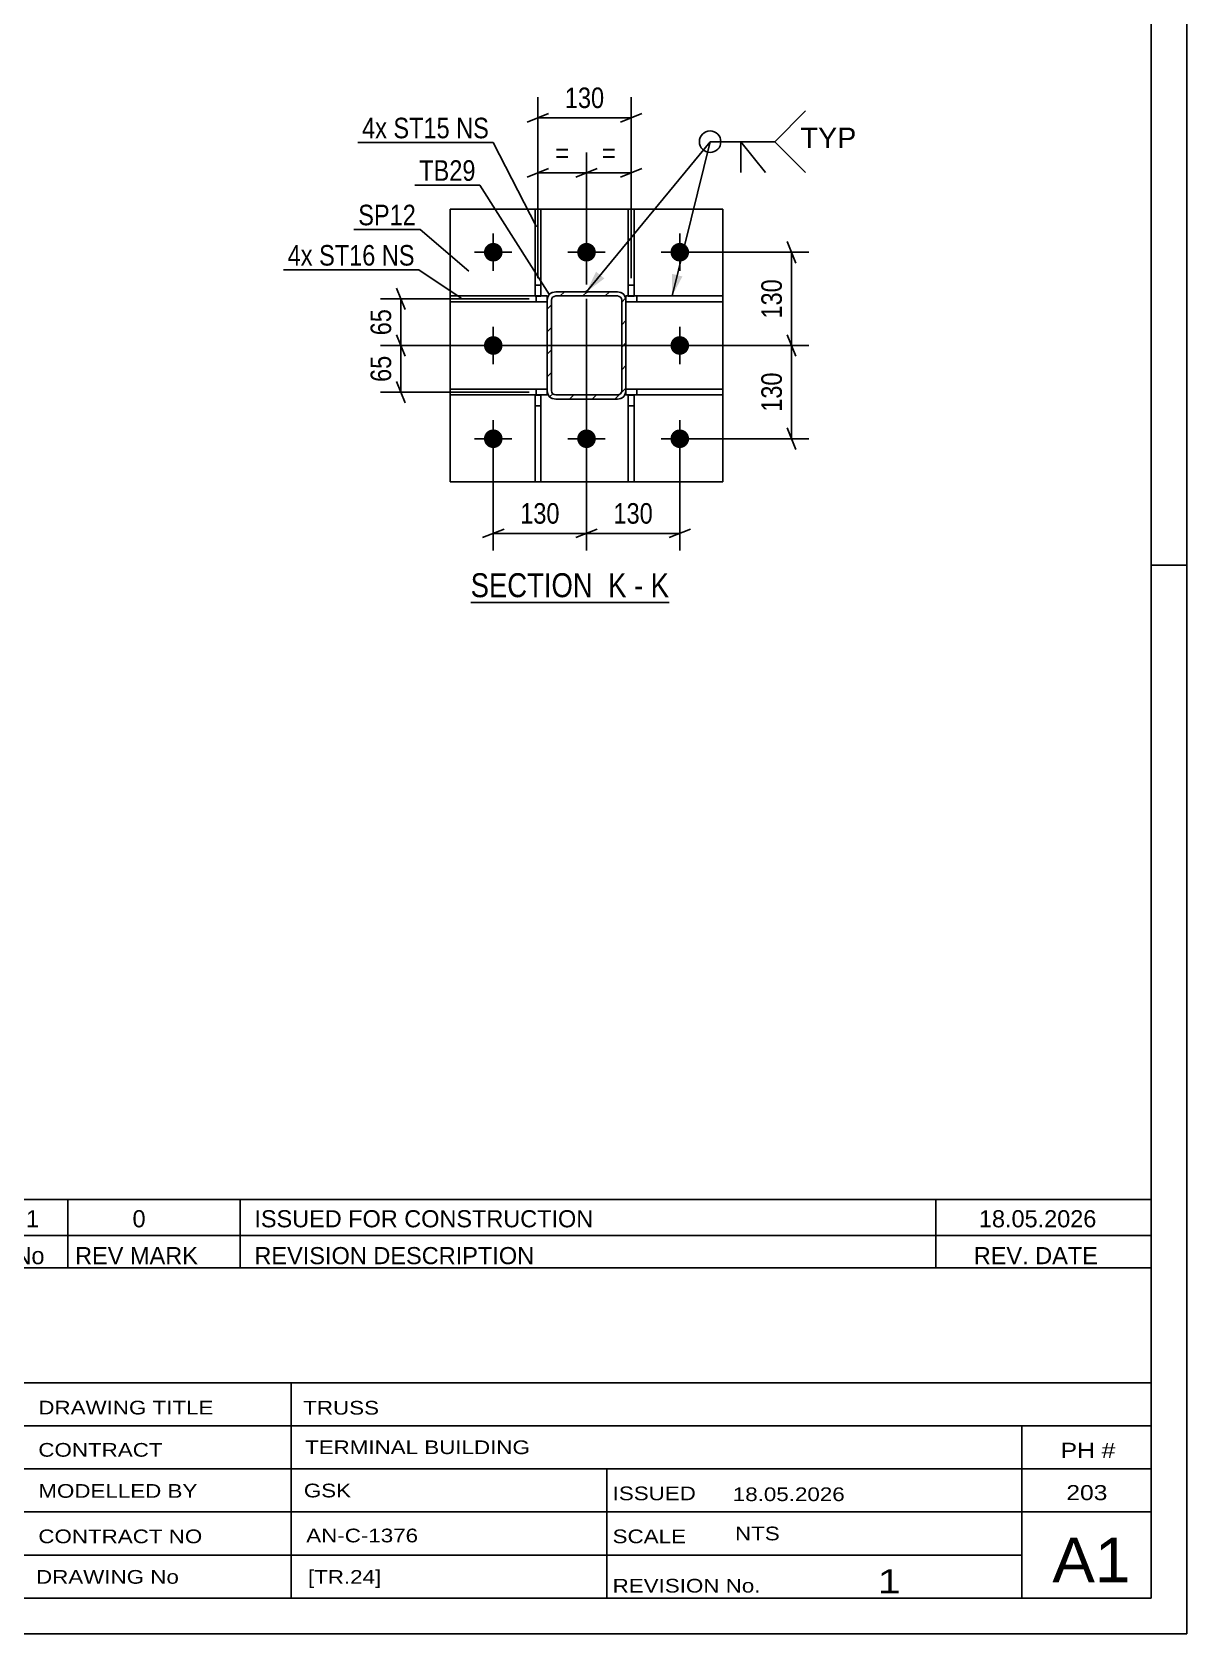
# Model space of a CAD drawing. Header units: millimetres. Extents: x -808 to 381, y -747 to 94.
# Drawn here: x 220.1 to 381.1, y -746.7 to -523.4 of the extents above; entities that cross this region are included whole.
import ezdxf

# ---------------------------------------------------------------- set-up
doc = ezdxf.new("R2010")
doc.units = ezdxf.units.MM
doc.linetypes.add('DXK_LINE_DOT2', pattern=[3.9198, 1.9599, -1.9599])
doc.linetypes.add('DXK_LINE_DOT3', pattern=[5.9187, 2.979, -0.9799, 0.9799, -0.9799])
doc.styles.add('Arial', font='arial.ttf', dxfattribs={"height": 0.2})
doc.styles.add('Arial Narrow', font='ARIALN.TTF', dxfattribs={"height": 0.2})

# ---------------------------------------------------------------- blocks, each defined once
blk = doc.blocks.new('Unknown-232923327-64945')
at = {"color": 5, "linetype": 'Continuous'}
for p, q in [((381.12, -746.68), (381.12, 94.32)), ((376.12, -741.68), (376.12, 89.32)), ((381.12, -597.68), (376.12, -597.68)), ((-802.88, -741.68), (376.12, -741.68)), ((-807.88, -746.68), (381.12, -746.68))]:
    blk.add_line(p, q, dxfattribs=at)
blk = doc.blocks.new('Unknown-232923327-21 - 111255')
at = {"color": 6, "linetype": 'Continuous'}
blk.add_line((281.27, -602.89), (308.92, -602.89), dxfattribs=at)
at = {"color": 0, "linetype": 'Continuous'}
blk.add_wipeout([(299.38, -602.14), (299.38, -598.64), (281.27, -598.64), (281.27, -602.14)], dxfattribs=at)
at = {"color": 7, "linetype": 'Continuous', "style": 'Arial Narrow'}
blk.add_text('SECTION ', height=3.34, dxfattribs=at).set_placement((281.27, -602.14))
at = {"color": 0, "linetype": 'Continuous'}
blk.add_wipeout([(302.99, -602.14), (302.99, -598.64), (300.43, -598.64), (300.43, -602.14)], dxfattribs=at)
blk.add_wipeout([(305.31, -602.14), (305.31, -598.64), (304.04, -598.64), (304.04, -602.14)], dxfattribs=at)
at = {"color": 7, "linetype": 'Continuous', "style": 'Arial Narrow'}
for s, p in [('K', (300.43, -602.14)), ('-', (304.04, -602.14))]:
    blk.add_text(s, height=3.34, dxfattribs=at).set_placement(p)
at = {"color": 0, "linetype": 'Continuous'}
blk.add_wipeout([(308.92, -602.14), (308.92, -598.64), (306.36, -598.64), (306.36, -602.14)], dxfattribs=at)
at = {"color": 7, "linetype": 'Continuous', "style": 'Arial Narrow'}
blk.add_text('K', height=3.34, dxfattribs=at).set_placement((306.36, -602.14))
blk = doc.blocks.new('Part-232923327-111413 - 111255')
at = {"color": 2, "linetype": 'Continuous'}
for p, q in [((302.92, -573.15), (316.42, -573.15)), ((302.92, -573.95), (302.92, -573.35)), ((316.42, -573.95), (302.92, -573.95)), ((316.42, -573.15), (316.42, -573.95))]:
    blk.add_line(p, q, dxfattribs=at)
at = {"color": 7, "linetype": 'DXK_LINE_DOT2'}
for p, q in [((302.92, -573.35), (302.92, -573.15)), ((304.42, -573.95), (304.42, -573.15))]:
    blk.add_line(p, q, dxfattribs=at)
blk = doc.blocks.new('Part-232923327-111415 - 111255')
at = {"color": 2, "linetype": 'Continuous'}
for p, q in [((278.42, -573.95), (278.42, -573.15)), ((278.42, -573.15), (291.92, -573.15)), ((278.42, -573.95), (291.92, -573.95)), ((291.92, -573.95), (291.92, -573.35))]:
    blk.add_line(p, q, dxfattribs=at)
at = {"color": 7, "linetype": 'DXK_LINE_DOT2'}
for p, q in [((290.42, -573.95), (290.42, -573.15)), ((291.92, -573.15), (291.92, -573.35))]:
    blk.add_line(p, q, dxfattribs=at)
blk = doc.blocks.new('Part-232923327-111407 - 111255')
at = {"linetype": 'Continuous'}
h = blk.add_hatch(dxfattribs=at)
h.set_pattern_fill('', scale=0.7, style=0, pattern_type=0)
h.set_pattern_definition([(45, (292.2755, -574.1991), (-1.57154, 1.57154), [])])
h.paths.add_polyline_path([(292.02, -573.81), (292.28, -574.2), (292.66, -574.46), (293.12, -574.55), (301.72, -574.55), (302.18, -574.46), (302.57, -574.2), (302.83, -573.81), (302.92, -573.35), (302.92, -560.75), (302.83, -560.29), (302.57, -559.9), (302.18, -559.64), (301.72, -559.55), (293.12, -559.55), (292.66, -559.64), (292.28, -559.9), (292.02, -560.29), (291.92, -560.75), (291.92, -573.35)])
h.paths.add_polyline_path([(292.52, -560.75), (292.57, -560.52), (292.7, -560.33), (292.89, -560.2), (293.12, -560.15), (301.72, -560.15), (301.95, -560.2), (302.15, -560.33), (302.28, -560.52), (302.32, -560.75), (302.32, -573.35), (302.28, -573.58), (302.15, -573.77), (301.95, -573.9), (301.72, -573.95), (293.12, -573.95), (292.89, -573.9), (292.7, -573.77), (292.57, -573.58), (292.52, -573.35)])
blk.add_hatch(color=30, dxfattribs=at).paths.add_polyline_path([(297.42, -559.65, -1), (297.42, -559.45, -1)])
at = {"color": 7, "linetype": 'DXK_LINE_DOT2'}
for p, q in [((291.92, -560.75), (292.02, -560.29)), ((292.57, -560.52), (292.52, -560.75)), ((292.7, -560.33), (292.57, -560.52)), ((292.66, -559.64), (293.12, -559.55)), ((292.89, -560.2), (292.7, -560.33)), ((293.12, -560.15), (292.89, -560.2)), ((293.12, -559.55), (301.72, -559.55)), ((301.72, -560.15), (293.12, -560.15)), ((301.72, -559.55), (302.18, -559.64)), ((301.95, -560.2), (301.72, -560.15)), ((302.15, -560.33), (301.95, -560.2)), ((302.28, -560.52), (302.15, -560.33)), ((302.32, -560.75), (302.28, -560.52)), ((302.83, -560.29), (302.92, -560.75)), ((291.92, -573.35), (291.92, -560.75)), ((292.52, -573.35), (292.52, -560.75)), ((302.32, -573.35), (302.32, -560.75)), ((302.92, -573.35), (302.92, -560.75)), ((292.02, -573.81), (291.92, -573.35)), ((292.52, -573.35), (292.57, -573.58)), ((292.57, -573.58), (292.7, -573.77)), ((292.7, -573.77), (292.89, -573.9)), ((292.89, -573.9), (293.12, -573.95)), ((293.12, -573.95), (301.72, -573.95)), ((301.72, -573.95), (301.95, -573.9)), ((301.95, -573.9), (302.15, -573.77)), ((302.15, -573.77), (302.28, -573.58)), ((302.28, -573.58), (302.32, -573.35)), ((302.92, -573.35), (302.83, -573.81)), ((293.12, -574.55), (292.66, -574.46)), ((293.12, -574.55), (301.72, -574.55)), ((302.18, -574.46), (301.72, -574.55))]:
    blk.add_line(p, q, dxfattribs=at)
at = {"color": 2, "linetype": 'Continuous'}
for p, q in [((292.02, -560.29), (291.92, -560.75)), ((292.52, -560.75), (292.57, -560.52)), ((292.57, -560.52), (292.7, -560.33)), ((293.12, -559.55), (292.66, -559.64)), ((292.7, -560.33), (292.89, -560.2)), ((292.89, -560.2), (293.12, -560.15)), ((293.12, -559.55), (301.72, -559.55)), ((293.12, -560.15), (301.72, -560.15)), ((302.18, -559.64), (301.72, -559.55)), ((301.72, -560.15), (301.95, -560.2)), ((301.95, -560.2), (302.15, -560.33)), ((302.15, -560.33), (302.28, -560.52)), ((302.28, -560.52), (302.32, -560.75)), ((302.92, -560.75), (302.83, -560.29)), ((291.92, -573.35), (291.92, -560.75)), ((292.52, -573.35), (292.52, -560.75)), ((302.32, -573.35), (302.32, -560.75)), ((302.92, -573.35), (302.92, -560.75)), ((291.92, -573.35), (292.02, -573.81)), ((292.57, -573.58), (292.52, -573.35)), ((292.7, -573.77), (292.57, -573.58)), ((292.89, -573.9), (292.7, -573.77)), ((293.12, -573.95), (292.89, -573.9)), ((293.12, -573.95), (301.72, -573.95)), ((301.95, -573.9), (301.72, -573.95)), ((302.15, -573.77), (301.95, -573.9)), ((302.28, -573.58), (302.15, -573.77)), ((302.32, -573.35), (302.28, -573.58)), ((302.83, -573.81), (302.92, -573.35)), ((292.66, -574.46), (293.12, -574.55)), ((293.12, -574.55), (301.72, -574.55)), ((301.72, -574.55), (302.18, -574.46))]:
    blk.add_line(p, q, dxfattribs=at)
at = {"color": 30, "linetype": 'DXK_LINE_DOT3'}
blk.add_line((297.42, -559.55), (297.42, -559.55), dxfattribs=at)
at = {"color": 7, "linetype": 'DXK_LINE_DOT3'}
blk.add_line((297.42, -567.05), (297.42, -567.05), dxfattribs=at)
at = {"color": 30, "linetype": 'Continuous'}
blk.add_circle((297.42, -559.55), 0.1, dxfattribs=at)
at = {"color": 7, "linetype": 'DXK_LINE_DOT2'}
for centre, start, end in [((293.12, -560.75), 112.5, 157.5), ((301.72, -560.75), 22.5, 67.5), ((293.12, -573.35), 202.5, 247.5), ((301.72, -573.35), 292.5, 337.5)]:
    blk.add_arc(centre, 1.2, start, end, dxfattribs=at)
at = {"color": 2, "linetype": 'Continuous'}
for centre, start, end in [((293.12, -560.75), 112.5, 157.5), ((301.72, -560.75), 22.5, 67.5), ((293.12, -573.35), 202.5, 247.5), ((301.72, -573.35), 292.5, 337.5)]:
    blk.add_arc(centre, 1.2, start, end, dxfattribs=at)
blk = doc.blocks.new('Part-232923327-111409 - 111255')
at = {"color": 2, "linetype": 'Continuous'}
for p, q in [((303.24, -586.05), (303.24, -573.96)), ((303.24, -573.96), (304.04, -573.96)), ((304.04, -573.96), (304.04, -586.05)), ((304.04, -586.05), (303.24, -586.05))]:
    blk.add_line(p, q, dxfattribs=at)
at = {"color": 7, "linetype": 'DXK_LINE_DOT2'}
blk.add_line((303.24, -575.46), (304.04, -575.46), dxfattribs=at)
blk = doc.blocks.new('Part-232923327-111410 - 111255')
at = {"color": 2, "linetype": 'Continuous'}
for p, q in [((290.24, -586.05), (290.24, -573.96)), ((290.24, -573.96), (291.04, -573.96)), ((291.04, -573.96), (291.04, -586.05)), ((291.04, -586.05), (290.24, -586.05))]:
    blk.add_line(p, q, dxfattribs=at)
at = {"color": 7, "linetype": 'DXK_LINE_DOT2'}
blk.add_line((290.24, -575.46), (291.04, -575.46), dxfattribs=at)
blk = doc.blocks.new('Part-232923327-111411 - 111255')
at = {"color": 2, "linetype": 'Continuous'}
for p, q in [((303.24, -560.16), (303.24, -548.05)), ((303.24, -548.05), (304.04, -548.05)), ((304.04, -548.05), (304.04, -560.16)), ((304.04, -560.16), (303.24, -560.16))]:
    blk.add_line(p, q, dxfattribs=at)
at = {"color": 7, "linetype": 'DXK_LINE_DOT2'}
blk.add_line((303.24, -558.66), (304.04, -558.66), dxfattribs=at)
blk = doc.blocks.new('Part-232923327-111412 - 111255')
at = {"color": 2, "linetype": 'Continuous'}
for p, q in [((290.24, -560.16), (290.24, -548.05)), ((290.24, -548.05), (291.04, -548.05)), ((291.04, -548.05), (291.04, -560.16)), ((291.04, -560.16), (290.24, -560.16))]:
    blk.add_line(p, q, dxfattribs=at)
at = {"color": 7, "linetype": 'DXK_LINE_DOT2'}
blk.add_line((290.24, -558.66), (291.04, -558.66), dxfattribs=at)
blk = doc.blocks.new('Part-232923327-111414 - 111255')
at = {"color": 2, "linetype": 'Continuous'}
for p, q in [((302.92, -560.15), (303.24, -560.15)), ((302.92, -560.75), (302.92, -560.15)), ((304.04, -560.15), (316.42, -560.15)), ((316.42, -560.15), (316.42, -560.95)), ((316.42, -560.95), (302.92, -560.95))]:
    blk.add_line(p, q, dxfattribs=at)
at = {"color": 7, "linetype": 'DXK_LINE_DOT2'}
for p, q in [((303.24, -560.15), (304.04, -560.15)), ((304.42, -560.95), (304.42, -560.15)), ((302.92, -560.95), (302.92, -560.75))]:
    blk.add_line(p, q, dxfattribs=at)
blk = doc.blocks.new('Part-232923327-111416 - 111255')
at = {"color": 2, "linetype": 'Continuous'}
for p, q in [((278.42, -560.15), (290.24, -560.15)), ((278.42, -560.95), (278.42, -560.15)), ((291.04, -560.15), (291.92, -560.15)), ((291.92, -560.75), (291.92, -560.15)), ((278.42, -560.95), (291.92, -560.95))]:
    blk.add_line(p, q, dxfattribs=at)
at = {"color": 7, "linetype": 'DXK_LINE_DOT2'}
for p, q in [((290.24, -560.15), (291.04, -560.15)), ((290.42, -560.95), (290.42, -560.15)), ((291.92, -560.95), (291.92, -560.75))]:
    blk.add_line(p, q, dxfattribs=at)
blk = doc.blocks.new('Part-232923327-111417 - 111255')
at = {"color": 2, "linetype": 'Continuous'}
for p, q in [((278.42, -548.05), (316.42, -548.05)), ((278.42, -548.05), (278.42, -586.05)), ((316.42, -548.05), (316.42, -586.05)), ((278.42, -586.05), (316.42, -586.05))]:
    blk.add_line(p, q, dxfattribs=at)
blk = doc.blocks.new('Bolt-232923327-111497 - 111255')
at = {"linetype": 'Continuous'}
for points in [[(285.72, -554.05, -1), (283.12, -554.05, -1)], [(298.72, -554.05, -1), (296.12, -554.05, -1)], [(311.72, -554.05, -1), (309.12, -554.05, -1)], [(285.72, -567.05, -1), (283.12, -567.05, -1)], [(311.72, -567.05, -1), (309.12, -567.05, -1)], [(285.72, -580.05, -1), (283.12, -580.05, -1)], [(298.72, -580.05, -1), (296.12, -580.05, -1)], [(311.72, -580.05, -1), (309.12, -580.05, -1)]]:
    blk.add_hatch(color=1, dxfattribs=at).paths.add_polyline_path(points)
at = {"color": 1, "linetype": 'Continuous'}
for p, q in [((284.42, -551.45), (284.42, -556.65)), ((297.42, -551.45), (297.42, -556.65)), ((310.42, -551.45), (310.42, -556.65)), ((281.82, -554.05), (287.02, -554.05)), ((294.82, -554.05), (300.02, -554.05)), ((307.82, -554.05), (313.02, -554.05)), ((284.42, -564.45), (284.42, -569.65)), ((310.42, -564.45), (310.42, -569.65)), ((281.82, -567.05), (287.02, -567.05)), ((307.82, -567.05), (313.02, -567.05)), ((284.42, -577.45), (284.42, -582.65)), ((297.42, -577.45), (297.42, -582.65)), ((310.42, -577.45), (310.42, -582.65)), ((281.82, -580.05), (287.02, -580.05)), ((294.82, -580.05), (300.02, -580.05)), ((307.82, -580.05), (313.02, -580.05))]:
    blk.add_line(p, q, dxfattribs=at)
blk = doc.blocks.new('StraightDimension-232923327-163407 - 111255')
at = {"color": 7, "linetype": 'Continuous'}
for p, q in [((326.6, -555.55), (325.4, -552.55)), ((311.42, -554.05), (328.4, -554.05)), ((326, -567.05), (326, -554.05)), ((293.52, -567.05), (328.4, -567.05)), ((325.4, -565.55), (326.6, -568.55))]:
    blk.add_line(p, q, dxfattribs=at)
at = {"color": 0}
blk.add_wipeout([(325.25, -557.21), (321.05, -557.21), (321.05, -563.89), (325.25, -563.89)], dxfattribs=at)
at = {"color": 3, "style": 'Arial Narrow'}
blk.add_text('130', height=2.863, rotation=90.0002, dxfattribs=at).set_placement((324.65, -563.29))
blk = doc.blocks.new('StraightDimension-232923327-112532 - 111255')
at = {"color": 7, "linetype": 'Continuous'}
for p, q in [((289.42, -560.55), (268.68, -560.55)), ((270.93, -559.05), (272.13, -562.05)), ((271.53, -567.05), (271.53, -560.55)), ((301.32, -567.05), (268.68, -567.05)), ((272.13, -568.55), (270.93, -565.55))]:
    blk.add_line(p, q, dxfattribs=at)
at = {"color": 0}
blk.add_wipeout([(270.78, -561.37), (266.58, -561.37), (266.58, -566.23), (270.78, -566.23)], dxfattribs=at)
at = {"color": 3, "style": 'Arial Narrow'}
blk.add_text('65', height=2.863, rotation=90.0002, dxfattribs=at).set_placement((270.18, -565.63))
blk = doc.blocks.new('StraightDimension-232923327-112533 - 111255')
at = {"color": 7, "linetype": 'Continuous'}
for p, q in [((301.32, -567.05), (268.68, -567.05)), ((270.93, -565.55), (272.13, -568.55)), ((271.53, -573.55), (271.53, -567.05)), ((289.42, -573.55), (268.68, -573.55)), ((272.13, -575.05), (270.93, -572.05))]:
    blk.add_line(p, q, dxfattribs=at)
at = {"color": 0}
blk.add_wipeout([(270.78, -567.87), (266.58, -567.87), (266.58, -572.73), (270.78, -572.73)], dxfattribs=at)
at = {"color": 3, "style": 'Arial Narrow'}
blk.add_text('65', height=2.863, rotation=90.0002, dxfattribs=at).set_placement((270.18, -572.13))
blk = doc.blocks.new('StraightDimension-232923327-163460 - 111255')
at = {"color": 7, "linetype": 'Continuous'}
for p, q in [((290.64, -557.66), (290.64, -540.13)), ((297.42, -558.55), (297.42, -540.13)), ((289.14, -543.58), (292.14, -542.38)), ((298.92, -542.38), (295.92, -543.58)), ((290.64, -542.98), (297.42, -542.98))]:
    blk.add_line(p, q, dxfattribs=at)
at = {"color": 0}
blk.add_wipeout([(295.59, -542.23), (295.59, -538.03), (292.47, -538.03), (292.47, -542.23)], dxfattribs=at)
at = {"color": 3, "style": 'Arial Narrow'}
blk.add_text('=', height=2.86, dxfattribs=at).set_placement((293.07, -541.63))
blk = doc.blocks.new('StraightDimension-232923327-163376 - 111255')
at = {"color": 7, "linetype": 'Continuous'}
for p, q in [((297.42, -560.55), (297.42, -595.64)), ((310.42, -581.05), (310.42, -595.64)), ((298.92, -592.64), (295.92, -593.84)), ((297.42, -593.24), (310.42, -593.24)), ((308.92, -593.84), (311.92, -592.64))]:
    blk.add_line(p, q, dxfattribs=at)
at = {"color": 0}
blk.add_wipeout([(307.27, -592.49), (307.27, -588.29), (300.58, -588.29), (300.58, -592.49)], dxfattribs=at)
at = {"color": 3, "style": 'Arial Narrow'}
blk.add_text('130', height=2.863, dxfattribs=at).set_placement((301.18, -591.89))
blk = doc.blocks.new('StraightDimension-232923327-163377 - 111255')
at = {"color": 7, "linetype": 'Continuous'}
for p, q in [((297.42, -560.55), (297.42, -595.64)), ((284.42, -581.05), (284.42, -595.64)), ((285.92, -592.64), (282.92, -593.84)), ((284.42, -593.24), (297.42, -593.24)), ((295.92, -593.84), (298.92, -592.64))]:
    blk.add_line(p, q, dxfattribs=at)
at = {"color": 0}
blk.add_wipeout([(294.27, -592.49), (294.27, -588.29), (287.58, -588.29), (287.58, -592.49)], dxfattribs=at)
at = {"color": 3, "style": 'Arial Narrow'}
blk.add_text('130', height=2.863, dxfattribs=at).set_placement((288.18, -591.89))
blk = doc.blocks.new('StraightDimension-232923327-163408 - 111255')
at = {"color": 7, "linetype": 'Continuous'}
for p, q in [((293.52, -567.05), (328.4, -567.05)), ((326.6, -568.55), (325.4, -565.55)), ((326, -580.05), (326, -567.05)), ((311.42, -580.05), (328.4, -580.05)), ((325.4, -578.55), (326.6, -581.55))]:
    blk.add_line(p, q, dxfattribs=at)
at = {"color": 0}
blk.add_wipeout([(325.25, -570.21), (321.05, -570.21), (321.05, -576.89), (325.25, -576.89)], dxfattribs=at)
at = {"color": 3, "style": 'Arial Narrow'}
blk.add_text('130', height=2.863, rotation=90.0002, dxfattribs=at).set_placement((324.65, -576.29))
blk = doc.blocks.new('StraightDimension-232923327-163459 - 111255')
at = {"color": 7, "linetype": 'Continuous'}
for p, q in [((297.42, -558.55), (297.42, -540.13)), ((303.64, -557.66), (303.64, -540.13)), ((295.92, -543.58), (298.92, -542.38)), ((305.14, -542.38), (302.14, -543.58)), ((297.42, -542.98), (303.64, -542.98))]:
    blk.add_line(p, q, dxfattribs=at)
at = {"color": 0}
blk.add_wipeout([(302.09, -542.23), (302.09, -538.03), (298.97, -538.03), (298.97, -542.23)], dxfattribs=at)
at = {"color": 3, "style": 'Arial Narrow'}
blk.add_text('=', height=2.86, dxfattribs=at).set_placement((299.57, -541.63))
blk = doc.blocks.new('StraightDimension-232923327-163483 - 111255')
at = {"color": 7, "linetype": 'Continuous'}
for p, q in [((290.64, -557.66), (290.64, -532.45)), ((303.64, -557.66), (303.64, -532.45)), ((292.14, -534.7), (289.14, -535.9)), ((290.64, -535.3), (303.64, -535.3)), ((302.14, -535.9), (305.14, -534.7))]:
    blk.add_line(p, q, dxfattribs=at)
at = {"color": 0}
blk.add_wipeout([(300.48, -534.55), (300.48, -530.35), (293.8, -530.35), (293.8, -534.55)], dxfattribs=at)
at = {"color": 3, "style": 'Arial Narrow'}
blk.add_text('130', height=2.863, dxfattribs=at).set_placement((294.4, -533.95))
blk = doc.blocks.new('Unknown-232923327-163519')
at = {"color": 7, "linetype": 'Continuous'}
for p, q in [((216.12, -695.63), (216.12, -741.68)), ((216.12, -695.63), (376.12, -695.63)), ((376.12, -695.68), (376.12, -741.68)), ((216.12, -711.68), (376.12, -711.68)), ((256.26, -711.68), (256.26, -741.68)), ((216.12, -717.68), (376.12, -717.68)), ((358.12, -741.63), (358.12, -717.63)), ((216.12, -723.68), (376.12, -723.68)), ((300.26, -723.68), (300.26, -741.68)), ((216.12, -729.68), (376.12, -729.68)), ((216.12, -735.68), (358.12, -735.68)), ((216.12, -741.68), (376.12, -741.68))]:
    blk.add_line(p, q, dxfattribs=at)
at = {"color": 7, "style": 'Arial Narrow'}
for s, height, width, p in [('DRAWING TITLE', 1.9089, 1.425378, (221, -716.08)), ('TRUSS', 1.909, 1.425378, (257.93, -716.1)), ('CONTRACT', 1.909, 1.425378, (221, -721.97)), ('TERMINAL BUILDING', 1.9089, 1.425378, (258.18, -721.61)), ('MODELLED BY', 1.9089, 1.425378, (221, -727.7)), ('GSK', 1.909, 1.425378, (258.01, -727.64)), ('ISSUED', 1.909, 1.425378, (301.06, -728.04)), ('18.05.2026', 1.909, 1.425378, (317.81, -728.16)), ('CONTRACT NO', 1.9089, 1.425378, (221, -734.03)), ('AN-C-1376', 1.909, 1.425378, (258.35, -733.91)), ('SCALE', 1.909, 1.425378, (301.06, -734.03)), ('A1', 6.204, 1.25, (362.36, -739.48)), ('DRAWING No', 1.909, 1.425378, (220.68, -739.68)), ('[TR.24]', 1.909, 1.425378, (258.58, -739.69)), ('REVISION No.', 1.9089, 1.425378, (301.06, -740.91)), ('1', 3.34, 1.5, (338.03, -741.01))]:
    blk.add_text(s, height=height, dxfattribs=dict(at, width=width)).set_placement(p)
at = {"color": 7, "linetype": 'Continuous', "style": 'Arial Narrow'}
for s, height, width, p in [('PH #', 2.1, 1.42538, (363.52, -722.13)), ('203', 2.1, 1.42538, (364.31, -728.03)), ('NTS', 1.909, 1.425378, (318.12, -733.63))]:
    blk.add_text(s, height=height, dxfattribs=dict(at, width=width)).set_placement(p)
blk = doc.blocks.new('Unknown-232923327-163520')
at = {"color": 7, "linetype": 'Continuous'}
for p, q in [((216.12, -686.13), (376.12, -686.13)), ((376.12, -686.13), (216.12, -686.13)), ((216.12, -686.13), (216.12, -691.13)), ((225.12, -686.13), (225.12, -691.13)), ((249.12, -686.13), (249.12, -691.13)), ((346.12, -686.13), (346.12, -691.13)), ((376.12, -686.13), (376.12, -691.13)), ((216.12, -691.13), (376.12, -691.13)), ((216.12, -691.13), (216.12, -695.63)), ((216.12, -691.13), (376.12, -691.13)), ((225.12, -691.13), (225.12, -695.63)), ((249.12, -691.13), (249.12, -695.63)), ((346.12, -691.13), (346.12, -695.63)), ((376.12, -691.13), (376.12, -695.63)), ((376.12, -695.63), (216.12, -695.63))]:
    blk.add_line(p, q, dxfattribs=at)
at = {"color": 7, "linetype": 'Continuous', "style": 'Arial Narrow'}
for s, height, width, p in [('1', 2.39, 1.196471, (219.28, -689.99)), ('0', 2.39, 1.196471, (234.13, -689.99)), ('ISSUED FOR CONSTRUCTION', 2.3861, 1.196471, (251.12, -689.99)), ('18.05.2026', 2.386, 1.196471, (352.12, -689.99)), ('No', 2.386, 1.2, (217.67, -695.13)), ('REV MARK', 2.386, 1.2, (226.12, -695.13)), ('REVISION DESCRIPTION', 2.3861, 1.2, (251.12, -695.13)), ('REV. DATE', 2.386, 1.2, (351.4, -695.13))]:
    blk.add_text(s, height=height, dxfattribs=dict(at, width=width)).set_placement(p)
blk = doc.blocks.new('MarkSet-232923327-112650 - 111255')
at = {"color": 0}
blk.add_wipeout([(269.6, -538.16), (269.6, -535.16), (266.13, -535.16), (266.13, -538.16)], dxfattribs=at)
blk.add_wipeout([(269.6, -538.16), (269.6, -535.16), (266.13, -535.16), (266.13, -538.16)], dxfattribs=at)
blk.add_wipeout([(278.35, -538.16), (278.35, -535.16), (270.5, -535.16), (270.5, -538.16)], dxfattribs=at)
blk.add_wipeout([(278.35, -538.16), (278.35, -535.16), (270.5, -535.16), (270.5, -538.16)], dxfattribs=at)
at = {"color": 3, "style": 'Arial Narrow'}
blk.add_text('4x', height=2.863, dxfattribs=at).set_placement((266.13, -538.16))
at = {"color": 0}
blk.add_wipeout([(283.82, -538.16), (283.82, -535.16), (279.25, -535.16), (279.25, -538.16)], dxfattribs=at)
blk.add_wipeout([(283.82, -538.16), (283.82, -535.16), (279.25, -535.16), (279.25, -538.16)], dxfattribs=at)
at = {"color": 30, "linetype": 'Continuous'}
for p in [(265.53, -538.76), (290.43, -550.51)]:
    blk.add_line(p, (284.42, -538.76), dxfattribs=at)
at = {"color": 3, "style": 'Arial Narrow'}
for s, p in [('ST15', (270.5, -538.16)), ('NS', (279.25, -538.16))]:
    blk.add_text(s, height=2.863, dxfattribs=at).set_placement(p)
blk = doc.blocks.new('Mark-232923327-112576 - 111255')
at = {"color": 0}
blk.add_wipeout([(281.96, -544.09), (281.96, -541.09), (274.1, -541.09), (274.1, -544.09)], dxfattribs=at)
blk.add_wipeout([(281.96, -544.09), (281.96, -541.09), (274.1, -541.09), (274.1, -544.09)], dxfattribs=at)
at = {"color": 30, "linetype": 'Continuous'}
for p in [(273.5, -544.69), (292.25, -559.98)]:
    blk.add_line(p, (282.56, -544.69), dxfattribs=at)
at = {"color": 3, "style": 'Arial Narrow'}
blk.add_text('TB29', height=2.863, dxfattribs=at).set_placement((274.1, -544.09))
blk = doc.blocks.new('MarkSet-232923327-112657 - 111255')
at = {"color": 0}
blk.add_wipeout([(259.24, -555.91), (259.24, -552.91), (255.76, -552.91), (255.76, -555.91)], dxfattribs=at)
blk.add_wipeout([(259.24, -555.91), (259.24, -552.91), (255.76, -552.91), (255.76, -555.91)], dxfattribs=at)
blk.add_wipeout([(267.99, -555.91), (267.99, -552.91), (260.14, -552.91), (260.14, -555.91)], dxfattribs=at)
blk.add_wipeout([(267.99, -555.91), (267.99, -552.91), (260.14, -552.91), (260.14, -555.91)], dxfattribs=at)
at = {"color": 3, "style": 'Arial Narrow'}
blk.add_text('4x', height=2.863, dxfattribs=at).set_placement((255.76, -555.91))
at = {"color": 0}
blk.add_wipeout([(273.46, -555.91), (273.46, -552.91), (268.89, -552.91), (268.89, -555.91)], dxfattribs=at)
blk.add_wipeout([(273.46, -555.91), (273.46, -552.91), (268.89, -552.91), (268.89, -555.91)], dxfattribs=at)
at = {"color": 30, "linetype": 'Continuous'}
for p in [(255.16, -556.51), (279.96, -560.45)]:
    blk.add_line(p, (274.06, -556.51), dxfattribs=at)
at = {"color": 3, "style": 'Arial Narrow'}
for s, p in [('ST16', (260.14, -555.91)), ('NS', (268.89, -555.91))]:
    blk.add_text(s, height=2.863, dxfattribs=at).set_placement(p)
blk = doc.blocks.new('Mark-232923327-112713 - 111255')
at = {"color": 0}
blk.add_wipeout([(273.64, -550.29), (273.64, -547.29), (265.6, -547.29), (265.6, -550.29)], dxfattribs=at)
blk.add_wipeout([(273.64, -550.29), (273.64, -547.29), (265.6, -547.29), (265.6, -550.29)], dxfattribs=at)
at = {"color": 30, "linetype": 'Continuous'}
for p in [(265, -550.89), (281, -556.69)]:
    blk.add_line(p, (274.24, -550.89), dxfattribs=at)
at = {"color": 3, "style": 'Arial Narrow'}
blk.add_text('SP12', height=2.863, dxfattribs=at).set_placement((265.6, -550.29))
blk = doc.blocks.new('WeldMark-232923327-112743 - 111255')
at = {"linetype": 'Continuous'}
for points in [[(299.91, -557.71), (297.42, -559.55), (298.75, -556.76)], [(310.79, -557.42), (309.35, -560.15), (309.34, -557.06)]]:
    blk.add_hatch(color=30, dxfattribs=at).paths.add_polyline_path(points)
at = {"color": 30, "linetype": 'Continuous'}
for p, q in [((297.42, -559.55), (314.65, -538.64)), ((309.35, -560.15), (314.65, -538.64)), ((314.65, -538.64), (323.65, -538.64))]:
    blk.add_line(p, q, dxfattribs=at)
at = {"color": 3, "linetype": 'Continuous'}
for q in [(322.36, -542.92), (318.93, -542.92)]:
    blk.add_line((318.93, -538.64), q, dxfattribs=at)
for start, end in [(90, 270), (270, 90)]:
    blk.add_arc((314.65, -538.64), 1.5, start, end, dxfattribs=at)
at = {"color": 0, "linetype": 'Continuous'}
blk.add_wipeout([(335.02, -539.54), (335.02, -536.54), (327.25, -536.54), (327.25, -539.54)], dxfattribs=at)
blk.add_wipeout([(335.02, -539.54), (335.02, -536.54), (327.25, -536.54), (327.25, -539.54)], dxfattribs=at)
at = {"color": 3, "linetype": 'Continuous'}
for q in [(327.93, -534.35), (327.93, -542.92)]:
    blk.add_line((323.65, -538.64), q, dxfattribs=at)
at = {"color": 3, "linetype": 'Continuous', "style": 'Arial'}
blk.add_text('TYP', height=2.865, dxfattribs=at).set_placement((327.25, -539.54))

msp = doc.modelspace()

# ---------------------------------------------------------------- block references
for name in ['Unknown-232923327-64945', 'Part-232923327-111417 - 111255', 'Part-232923327-111412 - 111255', 'Part-232923327-111411 - 111255', 'Bolt-232923327-111497 - 111255', 'Part-232923327-111416 - 111255', 'Part-232923327-111407 - 111255', 'Part-232923327-111414 - 111255', 'Part-232923327-111415 - 111255', 'Part-232923327-111410 - 111255', 'Part-232923327-111413 - 111255', 'Part-232923327-111409 - 111255', 'Unknown-232923327-163520', 'Unknown-232923327-163519']:
    msp.add_blockref(name, (0, 0))

# ---------------------------------------------------------------- next in the draw order: block references
for name in ['StraightDimension-232923327-163407 - 111255', 'Unknown-232923327-21 - 111255']:
    msp.add_blockref(name, (0, 0))

# ---------------------------------------------------------------- next in the draw order: block references
msp.add_blockref('StraightDimension-232923327-112532 - 111255', (0, 0))

# ---------------------------------------------------------------- next in the draw order: block references
for name in ['StraightDimension-232923327-163460 - 111255', 'StraightDimension-232923327-112533 - 111255']:
    msp.add_blockref(name, (0, 0))

# ---------------------------------------------------------------- next in the draw order: block references
for name in ['StraightDimension-232923327-163459 - 111255', 'StraightDimension-232923327-163376 - 111255']:
    msp.add_blockref(name, (0, 0))

# ---------------------------------------------------------------- next in the draw order: block references
for name in ['StraightDimension-232923327-163483 - 111255', 'StraightDimension-232923327-163377 - 111255']:
    msp.add_blockref(name, (0, 0))

# ---------------------------------------------------------------- next in the draw order: block references
for name in ['MarkSet-232923327-112650 - 111255', 'WeldMark-232923327-112743 - 111255', 'StraightDimension-232923327-163408 - 111255']:
    msp.add_blockref(name, (0, 0))

# ---------------------------------------------------------------- next in the draw order: block references
msp.add_blockref('Mark-232923327-112576 - 111255', (0, 0))

# ---------------------------------------------------------------- next in the draw order: block references
msp.add_blockref('MarkSet-232923327-112657 - 111255', (0, 0))

# ---------------------------------------------------------------- next in the draw order: block references
msp.add_blockref('Mark-232923327-112713 - 111255', (0, 0))

doc.saveas('drawing.dxf')
